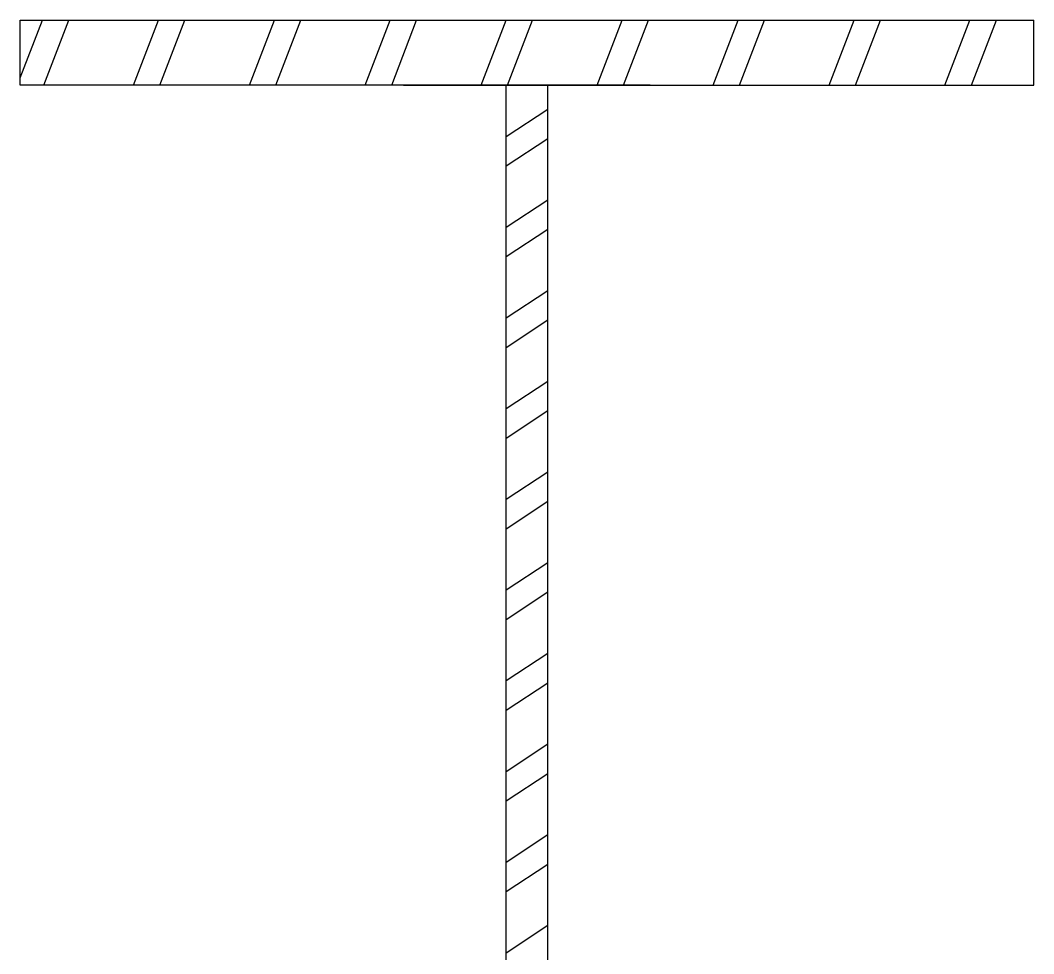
# Model space of a CAD drawing. Extents: x 4995099 to 5303443, y 4627657 to 4889583.
# Drawn here: x 5044536 to 5047315, y 4739668 to 4742228 of the extents above; entities that cross this region are included whole.
import ezdxf

# ---------------------------------------------------------------- set-up
doc = ezdxf.new("R2010")
doc.units = 0
doc.header["$LTSCALE"] = 1000
doc.header["$MEASUREMENT"] = 0
doc.layers.get('0').update_dxf_attribs({"color": 4, "linetype": 'CONTINUOUS'})
doc.layers.add('walraven', color=7, linetype='CONTINUOUS')

msp = doc.modelspace()

# ---------------------------------------------------------------- linework, layer by layer
for p, q in [((5044535.8, 4742070), (5044596.7, 4742228.4)), ((5044535.8, 4742228.4), (5047314.7, 4742228.4)), ((5044535.8, 4742050.2), (5044535.8, 4742228.4)), ((5044600.6, 4742050.2), (5044669.1, 4742228.4)), ((5044846.1, 4742050.2), (5044914.6, 4742228.4)), ((5044918.5, 4742050.2), (5044987, 4742228.4)), ((5045164, 4742050.2), (5045232.5, 4742228.4)), ((5045236.3, 4742050.2), (5045304.9, 4742228.4)), ((5045481.8, 4742050.2), (5045550.4, 4742228.4)), ((5045554.2, 4742050.2), (5045622.7, 4742228.4)), ((5045799.7, 4742050.2), (5045868.2, 4742228.4)), ((5045872.1, 4742050.2), (5045940.6, 4742228.4)), ((5046117.6, 4742050.2), (5046186.1, 4742228.4)), ((5046190, 4742050.2), (5046258.5, 4742228.4)), ((5046435.5, 4742050.2), (5046504, 4742228.4)), ((5046507.9, 4742050.2), (5046576.4, 4742228.4)), ((5046753.4, 4742050.2), (5046821.9, 4742228.4)), ((5046825.8, 4742050.2), (5046894.3, 4742228.4)), ((5047071.3, 4742050.2), (5047139.8, 4742228.4)), ((5047143.7, 4742050.2), (5047212.2, 4742228.4)), ((5047314.7, 4742050.2), (5047314.7, 4742228.4)), ((5045868.2, 4738980.3), (5045868.2, 4742050.2)), ((5045982.2, 4738980.3), (5045982.2, 4742050.2)), ((5045868.2, 4741909.4), (5045982.2, 4741984.6)), ((5045868.2, 4741828.7), (5045982.2, 4741903.9)), ((5045868.2, 4741660.7), (5045982.2, 4741735.9)), ((5045868.2, 4741579.9), (5045982.2, 4741655.1)), ((5045868.2, 4741411.9), (5045982.2, 4741487.1)), ((5045868.2, 4741331.1), (5045982.2, 4741406.3)), ((5045868.2, 4741163.1), (5045982.2, 4741238.3)), ((5045868.2, 4741082.3), (5045982.2, 4741157.5)), ((5045868.2, 4740914.3), (5045982.2, 4740989.5)), ((5045868.2, 4740833.5), (5045982.2, 4740908.8)), ((5045868.2, 4740665.5), (5045982.2, 4740740.7)), ((5045868.2, 4740584.8), (5045982.2, 4740660)), ((5045868.2, 4740416.8), (5045982.2, 4740492)), ((5045868.2, 4740336), (5045982.2, 4740411.2)), ((5045868.2, 4740168), (5045982.2, 4740243.2)), ((5045868.2, 4740087.2), (5045982.2, 4740162.4)), ((5045868.2, 4739919.2), (5045982.2, 4739994.4)), ((5045868.2, 4739838.4), (5045982.2, 4739913.6)), ((5045868.2, 4739670.4), (5045982.2, 4739745.6))]:
    msp.add_line(p, q)
at = {"layer": 'walraven'}
for p, q in [((5046263.4, 4742050.2), (5044535.8, 4742050.2)), ((5045587, 4742050.2), (5047314.7, 4742050.2))]:
    msp.add_line(p, q, dxfattribs=at)

doc.saveas('drawing.dxf')
